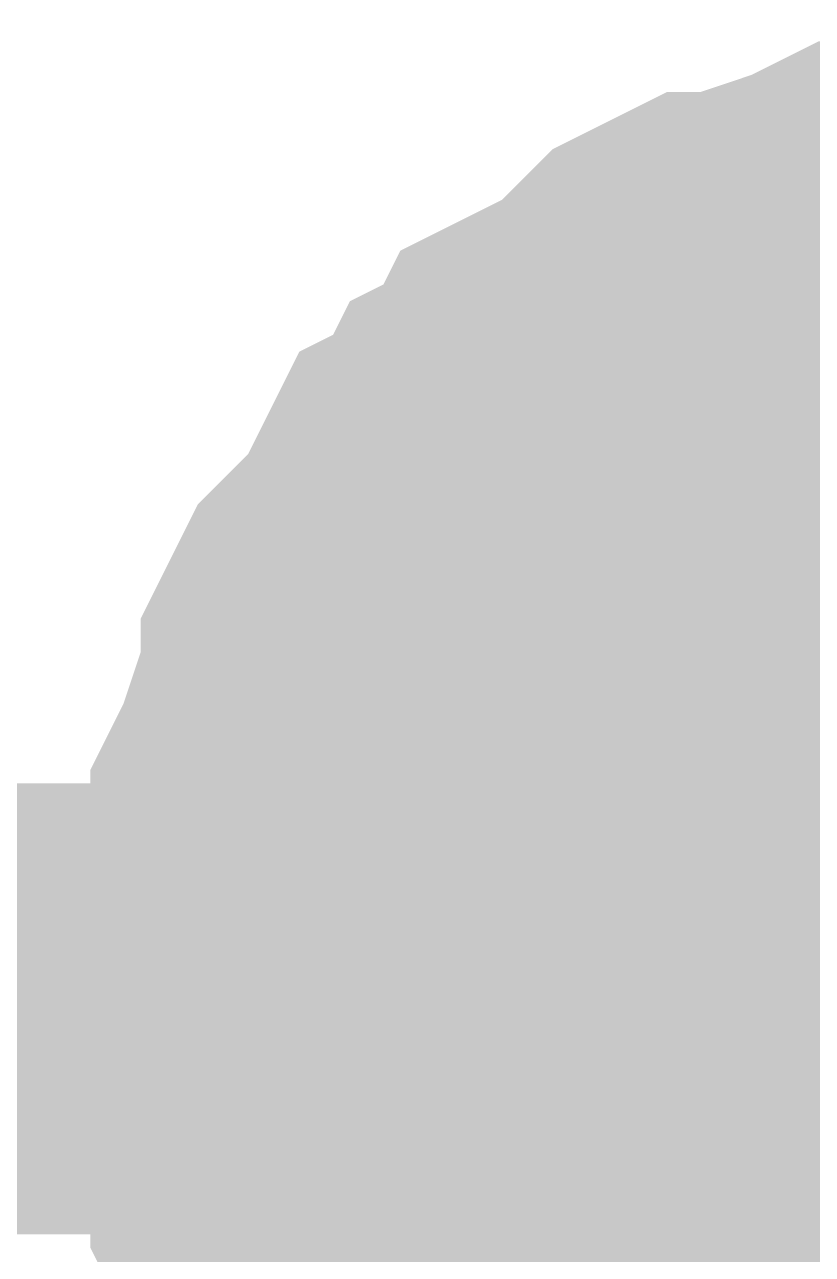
# Model space of a CAD drawing. Header units: inches. Extents: x 0 to 594, y 0 to 420.
# Drawn here: x 244.316 to 244.84, y 192.333 to 193.15 of the extents above; entities that cross this region are included whole.
import ezdxf

# ---------------------------------------------------------------- set-up
doc = ezdxf.new("R2010")
doc.units = ezdxf.units.IN
doc.layers.add('Sheet', color=255, linetype='Continuous')

msp = doc.modelspace()

# ---------------------------------------------------------------- linework, layer by layer
at = {"layer": 'Sheet'}
for points in [[(244.49864, 192.49627, 0.29972, 0.29972, 0), (244.49864, 192.51867, 0.29972, 0.29972, 0), (244.49864, 192.55226, 0.29972, 0.29972, 0), (244.50984, 192.57466, 0.29972, 0.29972, 0), (244.50984, 192.59706, 0.29972, 0.29972, 0), (244.50984, 192.61945, 0.29972, 0.29972, 0), (244.52104, 192.64185, 0.29972, 0.29972, 0), (244.53224, 192.67545, 0.29972, 0.29972, 0), (244.54344, 192.69785, 0.29972, 0.29972, 0), (244.54344, 192.72024, 0.29972, 0.29972, 0), (244.55464, 192.74264, 0.29972, 0.29972, 0), (244.56584, 192.75384, 0.29972, 0.29972, 0), (244.58824, 192.77624, 0.29972, 0.29972, 0), (244.59943, 192.79864, 0.29972, 0.29972, 0), (244.61063, 192.82103, 0.29972, 0.29972, 0), (244.63303, 192.83223, 0.29972, 0.29972, 0), (244.64423, 192.85463, 0.29972, 0.29972, 0), (244.66663, 192.86583, 0.29972, 0.29972, 0), (244.67783, 192.88823, 0.29972, 0.29972, 0), (244.70023, 192.89942, 0.29972, 0.29972, 0), (244.72262, 192.91062, 0.29972, 0.29972, 0), (244.74502, 192.93302, 0.29972, 0.29972, 0), (244.75622, 192.94422, 0.29972, 0.29972, 0), (244.77862, 192.95542, 0.29972, 0.29972, 0), (244.80102, 192.95542, 0.29972, 0.29972, 0), (244.82342, 192.96662, 0.29972, 0.29972, 0), (244.85701, 192.97782, 0.29972, 0.29972, 0), (244.87941, 192.98901, 0.29972, 0.29972, 0), (244.90181, 192.98901, 0.29972, 0.29972, 0), (244.92421, 192.98901, 0.29972, 0.29972, 0), (244.94661, 193.00021, 0.29972, 0.29972, 0), (244.9802, 193.00021, 0.29972, 0.29972, 0), (245.0026, 193.00021, 0.29972, 0.29972, 0)], [(244.49864, 192.49627, 0.29972, 0.29972, 0), (244.49864, 192.51867, 0.29972, 0.29972, 0), (244.49864, 192.55226, 0.29972, 0.29972, 0), (244.50984, 192.57466, 0.29972, 0.29972, 0), (244.50984, 192.59706, 0.29972, 0.29972, 0), (244.50984, 192.61945, 0.29972, 0.29972, 0), (244.52104, 192.64185, 0.29972, 0.29972, 0), (244.53224, 192.67545, 0.29972, 0.29972, 0), (244.54344, 192.69785, 0.29972, 0.29972, 0), (244.54344, 192.72024, 0.29972, 0.29972, 0), (244.55464, 192.74264, 0.29972, 0.29972, 0), (244.56584, 192.75384, 0.29972, 0.29972, 0), (244.58824, 192.77624, 0.29972, 0.29972, 0), (244.59943, 192.79864, 0.29972, 0.29972, 0), (244.61063, 192.82103, 0.29972, 0.29972, 0), (244.63303, 192.83223, 0.29972, 0.29972, 0), (244.64423, 192.85463, 0.29972, 0.29972, 0), (244.66663, 192.86583, 0.29972, 0.29972, 0), (244.67783, 192.88823, 0.29972, 0.29972, 0), (244.70023, 192.89942, 0.29972, 0.29972, 0), (244.72262, 192.91062, 0.29972, 0.29972, 0), (244.74502, 192.93302, 0.29972, 0.29972, 0), (244.75622, 192.94422, 0.29972, 0.29972, 0), (244.77862, 192.95542, 0.29972, 0.29972, 0), (244.80102, 192.95542, 0.29972, 0.29972, 0), (244.82342, 192.96662, 0.29972, 0.29972, 0), (244.85701, 192.97782, 0.29972, 0.29972, 0), (244.87941, 192.98901, 0.29972, 0.29972, 0), (244.90181, 192.98901, 0.29972, 0.29972, 0), (244.92421, 192.98901, 0.29972, 0.29972, 0), (244.94661, 193.00021, 0.29972, 0.29972, 0), (244.9802, 193.00021, 0.29972, 0.29972, 0), (245.0026, 193.00021, 0.29972, 0.29972, 0)], [(244.49864, 192.49627, 0.29972, 0.29972, 0), (244.49864, 192.51867, 0.29972, 0.29972, 0), (244.49864, 192.55226, 0.29972, 0.29972, 0), (244.50984, 192.57466, 0.29972, 0.29972, 0), (244.50984, 192.59706, 0.29972, 0.29972, 0), (244.50984, 192.61945, 0.29972, 0.29972, 0), (244.52104, 192.64185, 0.29972, 0.29972, 0), (244.53224, 192.67545, 0.29972, 0.29972, 0), (244.54344, 192.69785, 0.29972, 0.29972, 0), (244.54344, 192.72024, 0.29972, 0.29972, 0), (244.55464, 192.74264, 0.29972, 0.29972, 0), (244.56584, 192.75384, 0.29972, 0.29972, 0), (244.58824, 192.77624, 0.29972, 0.29972, 0), (244.59943, 192.79864, 0.29972, 0.29972, 0), (244.61063, 192.82103, 0.29972, 0.29972, 0), (244.63303, 192.83223, 0.29972, 0.29972, 0), (244.64423, 192.85463, 0.29972, 0.29972, 0), (244.66663, 192.86583, 0.29972, 0.29972, 0), (244.67783, 192.88823, 0.29972, 0.29972, 0), (244.70023, 192.89942, 0.29972, 0.29972, 0), (244.72262, 192.91062, 0.29972, 0.29972, 0), (244.74502, 192.93302, 0.29972, 0.29972, 0), (244.75622, 192.94422, 0.29972, 0.29972, 0), (244.77862, 192.95542, 0.29972, 0.29972, 0), (244.80102, 192.95542, 0.29972, 0.29972, 0), (244.82342, 192.96662, 0.29972, 0.29972, 0), (244.85701, 192.97782, 0.29972, 0.29972, 0), (244.87941, 192.98901, 0.29972, 0.29972, 0), (244.90181, 192.98901, 0.29972, 0.29972, 0), (244.92421, 192.98901, 0.29972, 0.29972, 0), (244.94661, 193.00021, 0.29972, 0.29972, 0), (244.9802, 193.00021, 0.29972, 0.29972, 0), (245.0026, 193.00021, 0.29972, 0.29972, 0)], [(244.49864, 192.49627, 0.29972, 0.29972, 0), (244.49864, 192.51867, 0.29972, 0.29972, 0), (244.49864, 192.55226, 0.29972, 0.29972, 0), (244.50984, 192.57466, 0.29972, 0.29972, 0), (244.50984, 192.59706, 0.29972, 0.29972, 0), (244.50984, 192.61945, 0.29972, 0.29972, 0), (244.52104, 192.64185, 0.29972, 0.29972, 0), (244.53224, 192.67545, 0.29972, 0.29972, 0), (244.54344, 192.69785, 0.29972, 0.29972, 0), (244.54344, 192.72024, 0.29972, 0.29972, 0), (244.55464, 192.74264, 0.29972, 0.29972, 0), (244.56584, 192.75384, 0.29972, 0.29972, 0), (244.58824, 192.77624, 0.29972, 0.29972, 0), (244.59943, 192.79864, 0.29972, 0.29972, 0), (244.61063, 192.82103, 0.29972, 0.29972, 0), (244.63303, 192.83223, 0.29972, 0.29972, 0), (244.64423, 192.85463, 0.29972, 0.29972, 0), (244.66663, 192.86583, 0.29972, 0.29972, 0), (244.67783, 192.88823, 0.29972, 0.29972, 0), (244.70023, 192.89942, 0.29972, 0.29972, 0), (244.72262, 192.91062, 0.29972, 0.29972, 0), (244.74502, 192.93302, 0.29972, 0.29972, 0), (244.75622, 192.94422, 0.29972, 0.29972, 0), (244.77862, 192.95542, 0.29972, 0.29972, 0), (244.80102, 192.95542, 0.29972, 0.29972, 0), (244.82342, 192.96662, 0.29972, 0.29972, 0), (244.85701, 192.97782, 0.29972, 0.29972, 0), (244.87941, 192.98901, 0.29972, 0.29972, 0), (244.90181, 192.98901, 0.29972, 0.29972, 0), (244.92421, 192.98901, 0.29972, 0.29972, 0), (244.94661, 193.00021, 0.29972, 0.29972, 0), (244.9802, 193.00021, 0.29972, 0.29972, 0), (245.0026, 193.00021, 0.29972, 0.29972, 0)], [(244.49864, 192.49627, 0.29972, 0.29972, 0), (244.49864, 192.51867, 0.29972, 0.29972, 0), (244.49864, 192.55226, 0.29972, 0.29972, 0), (244.50984, 192.57466, 0.29972, 0.29972, 0), (244.50984, 192.59706, 0.29972, 0.29972, 0), (244.50984, 192.61945, 0.29972, 0.29972, 0), (244.52104, 192.64185, 0.29972, 0.29972, 0), (244.53224, 192.67545, 0.29972, 0.29972, 0), (244.54344, 192.69785, 0.29972, 0.29972, 0), (244.54344, 192.72024, 0.29972, 0.29972, 0), (244.55464, 192.74264, 0.29972, 0.29972, 0), (244.56584, 192.75384, 0.29972, 0.29972, 0), (244.58824, 192.77624, 0.29972, 0.29972, 0), (244.59943, 192.79864, 0.29972, 0.29972, 0), (244.61063, 192.82103, 0.29972, 0.29972, 0), (244.63303, 192.83223, 0.29972, 0.29972, 0), (244.64423, 192.85463, 0.29972, 0.29972, 0), (244.66663, 192.86583, 0.29972, 0.29972, 0), (244.67783, 192.88823, 0.29972, 0.29972, 0), (244.70023, 192.89942, 0.29972, 0.29972, 0), (244.72262, 192.91062, 0.29972, 0.29972, 0), (244.74502, 192.93302, 0.29972, 0.29972, 0), (244.75622, 192.94422, 0.29972, 0.29972, 0), (244.77862, 192.95542, 0.29972, 0.29972, 0), (244.80102, 192.95542, 0.29972, 0.29972, 0), (244.82342, 192.96662, 0.29972, 0.29972, 0), (244.85701, 192.97782, 0.29972, 0.29972, 0), (244.87941, 192.98901, 0.29972, 0.29972, 0), (244.90181, 192.98901, 0.29972, 0.29972, 0), (244.92421, 192.98901, 0.29972, 0.29972, 0), (244.94661, 193.00021, 0.29972, 0.29972, 0), (244.9802, 193.00021, 0.29972, 0.29972, 0), (245.0026, 193.00021, 0.29972, 0.29972, 0)], [(244.49864, 192.49627, 0.09906, 0.09906, 0), (244.49864, 192.51867, 0.09906, 0.09906, 0), (244.49864, 192.55226, 0.09906, 0.09906, 0), (244.50984, 192.57466, 0.09906, 0.09906, 0), (244.50984, 192.59706, 0.09906, 0.09906, 0), (244.50984, 192.61945, 0.09906, 0.09906, 0), (244.52104, 192.64185, 0.09906, 0.09906, 0), (244.53224, 192.67545, 0.09906, 0.09906, 0), (244.54344, 192.69785, 0.09906, 0.09906, 0), (244.54344, 192.72024, 0.09906, 0.09906, 0), (244.55464, 192.74264, 0.09906, 0.09906, 0), (244.56584, 192.75384, 0.09906, 0.09906, 0), (244.58824, 192.77624, 0.09906, 0.09906, 0), (244.59943, 192.79864, 0.09906, 0.09906, 0), (244.61063, 192.82103, 0.09906, 0.09906, 0), (244.63303, 192.83223, 0.09906, 0.09906, 0), (244.64423, 192.85463, 0.09906, 0.09906, 0), (244.66663, 192.86583, 0.09906, 0.09906, 0), (244.67783, 192.88823, 0.09906, 0.09906, 0), (244.70023, 192.89942, 0.09906, 0.09906, 0), (244.72262, 192.91062, 0.09906, 0.09906, 0), (244.74502, 192.93302, 0.09906, 0.09906, 0), (244.75622, 192.94422, 0.09906, 0.09906, 0), (244.77862, 192.95542, 0.09906, 0.09906, 0), (244.80102, 192.95542, 0.09906, 0.09906, 0), (244.82342, 192.96662, 0.09906, 0.09906, 0), (244.85701, 192.97782, 0.09906, 0.09906, 0), (244.87941, 192.98901, 0.09906, 0.09906, 0), (244.90181, 192.98901, 0.09906, 0.09906, 0)], [(244.49864, 192.49627, 0.09906, 0.09906, 0), (244.49864, 192.51867, 0.09906, 0.09906, 0), (244.49864, 192.55226, 0.09906, 0.09906, 0), (244.50984, 192.57466, 0.09906, 0.09906, 0), (244.50984, 192.59706, 0.09906, 0.09906, 0), (244.50984, 192.61945, 0.09906, 0.09906, 0), (244.52104, 192.64185, 0.09906, 0.09906, 0), (244.53224, 192.67545, 0.09906, 0.09906, 0), (244.54344, 192.69785, 0.09906, 0.09906, 0), (244.54344, 192.72024, 0.09906, 0.09906, 0), (244.55464, 192.74264, 0.09906, 0.09906, 0), (244.56584, 192.75384, 0.09906, 0.09906, 0), (244.58824, 192.77624, 0.09906, 0.09906, 0), (244.59943, 192.79864, 0.09906, 0.09906, 0), (244.61063, 192.82103, 0.09906, 0.09906, 0), (244.63303, 192.83223, 0.09906, 0.09906, 0), (244.64423, 192.85463, 0.09906, 0.09906, 0), (244.66663, 192.86583, 0.09906, 0.09906, 0), (244.67783, 192.88823, 0.09906, 0.09906, 0), (244.70023, 192.89942, 0.09906, 0.09906, 0), (244.72262, 192.91062, 0.09906, 0.09906, 0), (244.74502, 192.93302, 0.09906, 0.09906, 0), (244.75622, 192.94422, 0.09906, 0.09906, 0), (244.77862, 192.95542, 0.09906, 0.09906, 0), (244.80102, 192.95542, 0.09906, 0.09906, 0), (244.82342, 192.96662, 0.09906, 0.09906, 0), (244.85701, 192.97782, 0.09906, 0.09906, 0), (244.87941, 192.98901, 0.09906, 0.09906, 0), (244.90181, 192.98901, 0.09906, 0.09906, 0)], [(244.49864, 192.49627, 0.09906, 0.09906, 0), (244.49864, 192.51867, 0.09906, 0.09906, 0), (244.49864, 192.55226, 0.09906, 0.09906, 0), (244.50984, 192.57466, 0.09906, 0.09906, 0), (244.50984, 192.59706, 0.09906, 0.09906, 0), (244.50984, 192.61945, 0.09906, 0.09906, 0), (244.52104, 192.64185, 0.09906, 0.09906, 0), (244.53224, 192.67545, 0.09906, 0.09906, 0), (244.54344, 192.69785, 0.09906, 0.09906, 0), (244.54344, 192.72024, 0.09906, 0.09906, 0), (244.55464, 192.74264, 0.09906, 0.09906, 0), (244.56584, 192.75384, 0.09906, 0.09906, 0), (244.58824, 192.77624, 0.09906, 0.09906, 0), (244.59943, 192.79864, 0.09906, 0.09906, 0), (244.61063, 192.82103, 0.09906, 0.09906, 0), (244.63303, 192.83223, 0.09906, 0.09906, 0), (244.64423, 192.85463, 0.09906, 0.09906, 0), (244.66663, 192.86583, 0.09906, 0.09906, 0), (244.67783, 192.88823, 0.09906, 0.09906, 0), (244.70023, 192.89942, 0.09906, 0.09906, 0), (244.72262, 192.91062, 0.09906, 0.09906, 0), (244.74502, 192.93302, 0.09906, 0.09906, 0), (244.75622, 192.94422, 0.09906, 0.09906, 0), (244.77862, 192.95542, 0.09906, 0.09906, 0), (244.80102, 192.95542, 0.09906, 0.09906, 0), (244.82342, 192.96662, 0.09906, 0.09906, 0), (244.85701, 192.97782, 0.09906, 0.09906, 0), (244.87941, 192.98901, 0.09906, 0.09906, 0), (244.90181, 192.98901, 0.09906, 0.09906, 0)], [(244.49864, 192.49627, 0.09906, 0.09906, 0), (244.49864, 192.51867, 0.09906, 0.09906, 0), (244.49864, 192.55226, 0.09906, 0.09906, 0), (244.50984, 192.57466, 0.09906, 0.09906, 0), (244.50984, 192.59706, 0.09906, 0.09906, 0), (244.50984, 192.61945, 0.09906, 0.09906, 0), (244.52104, 192.64185, 0.09906, 0.09906, 0), (244.53224, 192.67545, 0.09906, 0.09906, 0), (244.54344, 192.69785, 0.09906, 0.09906, 0), (244.54344, 192.72024, 0.09906, 0.09906, 0), (244.55464, 192.74264, 0.09906, 0.09906, 0), (244.56584, 192.75384, 0.09906, 0.09906, 0), (244.58824, 192.77624, 0.09906, 0.09906, 0), (244.59943, 192.79864, 0.09906, 0.09906, 0), (244.61063, 192.82103, 0.09906, 0.09906, 0), (244.63303, 192.83223, 0.09906, 0.09906, 0), (244.64423, 192.85463, 0.09906, 0.09906, 0), (244.66663, 192.86583, 0.09906, 0.09906, 0), (244.67783, 192.88823, 0.09906, 0.09906, 0), (244.70023, 192.89942, 0.09906, 0.09906, 0), (244.72262, 192.91062, 0.09906, 0.09906, 0), (244.74502, 192.93302, 0.09906, 0.09906, 0), (244.75622, 192.94422, 0.09906, 0.09906, 0), (244.77862, 192.95542, 0.09906, 0.09906, 0), (244.80102, 192.95542, 0.09906, 0.09906, 0), (244.82342, 192.96662, 0.09906, 0.09906, 0), (244.85701, 192.97782, 0.09906, 0.09906, 0), (244.87941, 192.98901, 0.09906, 0.09906, 0), (244.90181, 192.98901, 0.09906, 0.09906, 0)], [(244.49864, 192.49627, 0.09906, 0.09906, 0), (244.49864, 192.51867, 0.09906, 0.09906, 0), (244.49864, 192.55226, 0.09906, 0.09906, 0), (244.50984, 192.57466, 0.09906, 0.09906, 0), (244.50984, 192.59706, 0.09906, 0.09906, 0), (244.50984, 192.61945, 0.09906, 0.09906, 0), (244.52104, 192.64185, 0.09906, 0.09906, 0), (244.53224, 192.67545, 0.09906, 0.09906, 0), (244.54344, 192.69785, 0.09906, 0.09906, 0), (244.54344, 192.72024, 0.09906, 0.09906, 0), (244.55464, 192.74264, 0.09906, 0.09906, 0), (244.56584, 192.75384, 0.09906, 0.09906, 0), (244.58824, 192.77624, 0.09906, 0.09906, 0), (244.59943, 192.79864, 0.09906, 0.09906, 0), (244.61063, 192.82103, 0.09906, 0.09906, 0), (244.63303, 192.83223, 0.09906, 0.09906, 0), (244.64423, 192.85463, 0.09906, 0.09906, 0), (244.66663, 192.86583, 0.09906, 0.09906, 0), (244.67783, 192.88823, 0.09906, 0.09906, 0), (244.70023, 192.89942, 0.09906, 0.09906, 0), (244.72262, 192.91062, 0.09906, 0.09906, 0), (244.74502, 192.93302, 0.09906, 0.09906, 0), (244.75622, 192.94422, 0.09906, 0.09906, 0), (244.77862, 192.95542, 0.09906, 0.09906, 0), (244.80102, 192.95542, 0.09906, 0.09906, 0), (244.82342, 192.96662, 0.09906, 0.09906, 0), (244.85701, 192.97782, 0.09906, 0.09906, 0), (244.87941, 192.98901, 0.09906, 0.09906, 0), (244.90181, 192.98901, 0.09906, 0.09906, 0)], [(260.00939, 192.49627, 0.29972, 0.29972, 0), (245.0026, 192.49627, 0.29972, 0.29972, 0), (242.5052, 192.49627, 0.29972, 0.29972, 0)], [(244.61063, 192.1715, 0.29972, 0.29972, 0), (244.59943, 192.1939, 0.29972, 0.29972, 0), (244.58824, 192.2163, 0.29972, 0.29972, 0), (244.56584, 192.23869, 0.29972, 0.29972, 0), (244.55464, 192.24989, 0.29972, 0.29972, 0), (244.54344, 192.27229, 0.29972, 0.29972, 0), (244.54344, 192.29469, 0.29972, 0.29972, 0), (244.53224, 192.31709, 0.29972, 0.29972, 0), (244.52104, 192.35068, 0.29972, 0.29972, 0), (244.50984, 192.37308, 0.29972, 0.29972, 0), (244.50984, 192.39548, 0.29972, 0.29972, 0), (244.50984, 192.41788, 0.29972, 0.29972, 0), (244.49864, 192.44027, 0.29972, 0.29972, 0), (244.49864, 192.47387, 0.29972, 0.29972, 0), (244.49864, 192.49627, 0.29972, 0.29972, 0)], [(244.49864, 192.49627, 0.29972, 0.29972, 0), (244.49864, 192.49627, 0.29972, 0.29972, 0)], [(244.61063, 192.1715, 0.29972, 0.29972, 0), (244.59943, 192.1939, 0.29972, 0.29972, 0), (244.58824, 192.2163, 0.29972, 0.29972, 0), (244.56584, 192.23869, 0.29972, 0.29972, 0), (244.55464, 192.24989, 0.29972, 0.29972, 0), (244.54344, 192.27229, 0.29972, 0.29972, 0), (244.54344, 192.29469, 0.29972, 0.29972, 0), (244.53224, 192.31709, 0.29972, 0.29972, 0), (244.52104, 192.35068, 0.29972, 0.29972, 0), (244.50984, 192.37308, 0.29972, 0.29972, 0), (244.50984, 192.39548, 0.29972, 0.29972, 0), (244.50984, 192.41788, 0.29972, 0.29972, 0), (244.49864, 192.44027, 0.29972, 0.29972, 0), (244.49864, 192.47387, 0.29972, 0.29972, 0), (244.49864, 192.49627, 0.29972, 0.29972, 0)], [(244.49864, 192.49627, 0.29972, 0.29972, 0), (244.49864, 192.49627, 0.29972, 0.29972, 0)], [(244.61063, 192.1715, 0.29972, 0.29972, 0), (244.59943, 192.1939, 0.29972, 0.29972, 0), (244.58824, 192.2163, 0.29972, 0.29972, 0), (244.56584, 192.23869, 0.29972, 0.29972, 0), (244.55464, 192.24989, 0.29972, 0.29972, 0), (244.54344, 192.27229, 0.29972, 0.29972, 0), (244.54344, 192.29469, 0.29972, 0.29972, 0), (244.53224, 192.31709, 0.29972, 0.29972, 0), (244.52104, 192.35068, 0.29972, 0.29972, 0), (244.50984, 192.37308, 0.29972, 0.29972, 0), (244.50984, 192.39548, 0.29972, 0.29972, 0), (244.50984, 192.41788, 0.29972, 0.29972, 0), (244.49864, 192.44027, 0.29972, 0.29972, 0), (244.49864, 192.47387, 0.29972, 0.29972, 0), (244.49864, 192.49627, 0.29972, 0.29972, 0)], [(244.49864, 192.49627, 0.29972, 0.29972, 0), (244.49864, 192.49627, 0.29972, 0.29972, 0)], [(244.61063, 192.1715, 0.29972, 0.29972, 0), (244.59943, 192.1939, 0.29972, 0.29972, 0), (244.58824, 192.2163, 0.29972, 0.29972, 0), (244.56584, 192.23869, 0.29972, 0.29972, 0), (244.55464, 192.24989, 0.29972, 0.29972, 0), (244.54344, 192.27229, 0.29972, 0.29972, 0), (244.54344, 192.29469, 0.29972, 0.29972, 0), (244.53224, 192.31709, 0.29972, 0.29972, 0), (244.52104, 192.35068, 0.29972, 0.29972, 0), (244.50984, 192.37308, 0.29972, 0.29972, 0), (244.50984, 192.39548, 0.29972, 0.29972, 0), (244.50984, 192.41788, 0.29972, 0.29972, 0), (244.49864, 192.44027, 0.29972, 0.29972, 0), (244.49864, 192.47387, 0.29972, 0.29972, 0), (244.49864, 192.49627, 0.29972, 0.29972, 0)], [(244.49864, 192.49627, 0.29972, 0.29972, 0), (244.49864, 192.49627, 0.29972, 0.29972, 0)], [(244.61063, 192.1715, 0.29972, 0.29972, 0), (244.59943, 192.1939, 0.29972, 0.29972, 0), (244.58824, 192.2163, 0.29972, 0.29972, 0), (244.56584, 192.23869, 0.29972, 0.29972, 0), (244.55464, 192.24989, 0.29972, 0.29972, 0), (244.54344, 192.27229, 0.29972, 0.29972, 0), (244.54344, 192.29469, 0.29972, 0.29972, 0), (244.53224, 192.31709, 0.29972, 0.29972, 0), (244.52104, 192.35068, 0.29972, 0.29972, 0), (244.50984, 192.37308, 0.29972, 0.29972, 0), (244.50984, 192.39548, 0.29972, 0.29972, 0), (244.50984, 192.41788, 0.29972, 0.29972, 0), (244.49864, 192.44027, 0.29972, 0.29972, 0), (244.49864, 192.47387, 0.29972, 0.29972, 0), (244.49864, 192.49627, 0.29972, 0.29972, 0)], [(244.49864, 192.49627, 0.29972, 0.29972, 0), (244.49864, 192.49627, 0.29972, 0.29972, 0)], [(244.54344, 192.27229, 0.09906, 0.09906, 0), (244.54344, 192.29469, 0.09906, 0.09906, 0), (244.53224, 192.31709, 0.09906, 0.09906, 0), (244.52104, 192.35068, 0.09906, 0.09906, 0), (244.50984, 192.37308, 0.09906, 0.09906, 0), (244.50984, 192.39548, 0.09906, 0.09906, 0), (244.50984, 192.41788, 0.09906, 0.09906, 0), (244.49864, 192.44027, 0.09906, 0.09906, 0), (244.49864, 192.47387, 0.09906, 0.09906, 0), (244.49864, 192.49627, 0.09906, 0.09906, 0)], [(244.49864, 192.49627, 0.09906, 0.09906, 0), (244.49864, 192.49627, 0.09906, 0.09906, 0)], [(244.54344, 192.27229, 0.09906, 0.09906, 0), (244.54344, 192.29469, 0.09906, 0.09906, 0), (244.53224, 192.31709, 0.09906, 0.09906, 0), (244.52104, 192.35068, 0.09906, 0.09906, 0), (244.50984, 192.37308, 0.09906, 0.09906, 0), (244.50984, 192.39548, 0.09906, 0.09906, 0), (244.50984, 192.41788, 0.09906, 0.09906, 0), (244.49864, 192.44027, 0.09906, 0.09906, 0), (244.49864, 192.47387, 0.09906, 0.09906, 0), (244.49864, 192.49627, 0.09906, 0.09906, 0)], [(244.49864, 192.49627, 0.09906, 0.09906, 0), (244.49864, 192.49627, 0.09906, 0.09906, 0)], [(244.54344, 192.27229, 0.09906, 0.09906, 0), (244.54344, 192.29469, 0.09906, 0.09906, 0), (244.53224, 192.31709, 0.09906, 0.09906, 0), (244.52104, 192.35068, 0.09906, 0.09906, 0), (244.50984, 192.37308, 0.09906, 0.09906, 0), (244.50984, 192.39548, 0.09906, 0.09906, 0), (244.50984, 192.41788, 0.09906, 0.09906, 0), (244.49864, 192.44027, 0.09906, 0.09906, 0), (244.49864, 192.47387, 0.09906, 0.09906, 0), (244.49864, 192.49627, 0.09906, 0.09906, 0)], [(244.49864, 192.49627, 0.09906, 0.09906, 0), (244.49864, 192.49627, 0.09906, 0.09906, 0)], [(244.54344, 192.27229, 0.09906, 0.09906, 0), (244.54344, 192.29469, 0.09906, 0.09906, 0), (244.53224, 192.31709, 0.09906, 0.09906, 0), (244.52104, 192.35068, 0.09906, 0.09906, 0), (244.50984, 192.37308, 0.09906, 0.09906, 0), (244.50984, 192.39548, 0.09906, 0.09906, 0), (244.50984, 192.41788, 0.09906, 0.09906, 0), (244.49864, 192.44027, 0.09906, 0.09906, 0), (244.49864, 192.47387, 0.09906, 0.09906, 0), (244.49864, 192.49627, 0.09906, 0.09906, 0)], [(244.49864, 192.49627, 0.09906, 0.09906, 0), (244.49864, 192.49627, 0.09906, 0.09906, 0)], [(244.54344, 192.27229, 0.09906, 0.09906, 0), (244.54344, 192.29469, 0.09906, 0.09906, 0), (244.53224, 192.31709, 0.09906, 0.09906, 0), (244.52104, 192.35068, 0.09906, 0.09906, 0), (244.50984, 192.37308, 0.09906, 0.09906, 0), (244.50984, 192.39548, 0.09906, 0.09906, 0), (244.50984, 192.41788, 0.09906, 0.09906, 0), (244.49864, 192.44027, 0.09906, 0.09906, 0), (244.49864, 192.47387, 0.09906, 0.09906, 0), (244.49864, 192.49627, 0.09906, 0.09906, 0)], [(244.49864, 192.49627, 0.09906, 0.09906, 0), (244.49864, 192.49627, 0.09906, 0.09906, 0)]]:
    msp.add_lwpolyline(points, format="xyseb", dxfattribs=at)
msp.add_lwpolyline([(244.74601, 192.50001, 0.508, 0.508, 1), (245.25401, 192.50001, 0.508, 0.508, 1)], format="xyseb", close=True, dxfattribs=at)

doc.saveas('drawing.dxf')
